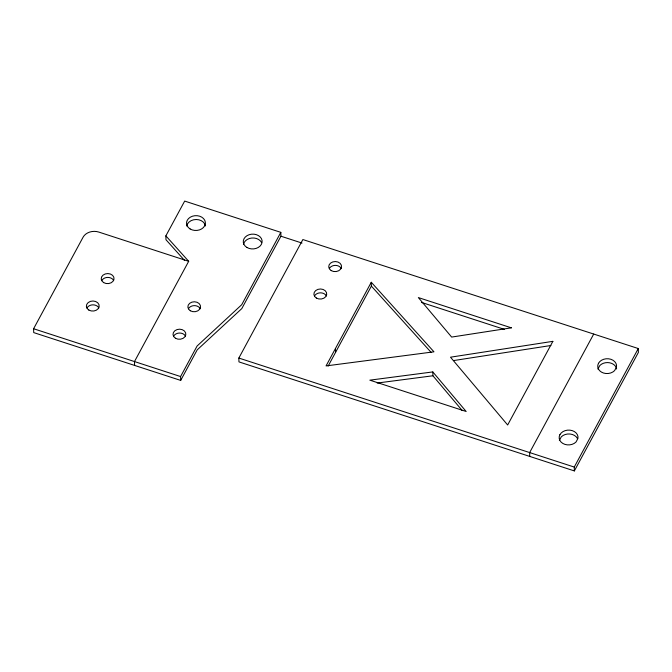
<?xml version="1.0" encoding="UTF-8"?>
<svg xmlns="http://www.w3.org/2000/svg" width="672" height="672" viewBox="0 0 672 672"><rect width="100%" height="100%" fill="white"/><g stroke="black" fill="none" stroke-linecap="round" stroke-linejoin="round"><path stroke-width="1.01" d="M559.364 440.412L561.28 436.859A9.442 7.417 -1.6 0 1 577.458 438.505M597.92 369.046L599.844 365.492A9.442 7.417 -1.6 0 1 609.806 362.821A9.442 7.417 -1.6 0 1 616.636 369.004M184.64 260.534L165.976 239.728L165.866 235.872L184.674 201.079L280.829 232.361L280.938 236.216L241.811 308.582L197.207 349.86L180.692 380.411L33.709 332.598L33.6 328.742L83.084 237.199A11.987 9.416 -1.6 0 1 98.818 232.075L188.681 261.307L134.484 361.561L134.593 365.417M180.692 380.411L180.583 376.555L197.098 346.013L241.702 304.727L280.829 232.361M238.846 358.058L302.87 239.543L638.291 348.541L638.4 352.397L574.358 470.921L238.955 361.897L238.846 358.058L574.249 467.065L574.358 470.921M371.272 282.265L326.054 365.912L433.961 351.817L371.272 282.265L371.381 286.112L328.146 366.089M593.704 334.06L529.645 452.575L529.763 456.414M574.249 467.065L638.291 348.541M453.709 360.553L550.914 345.5M432.81 371.927L369.844 380.159L466.158 411.491L432.81 371.927L432.919 375.774L462.269 410.592M377.177 383.057L432.919 375.774M280.938 236.216L302.014 243.071M421.428 302.392L504.529 329.423M33.6 328.742L180.583 376.555M371.381 286.112L431.29 352.565M165.866 235.872L188.681 261.307M335.479 348.491L335.58 352.33M314.521 295.966A6.418 5.04 -1.6 0 1 320.494 292.841A6.418 5.04 -1.6 0 1 326.374 295.94M329.356 268.514A6.418 5.04 -1.6 0 1 335.328 265.381A6.418 5.04 -1.6 0 1 341.208 268.489M86.999 307.969A6.418 5.04 -1.6 0 1 92.971 304.844A6.418 5.04 -1.6 0 1 98.851 307.944M243.474 244.44A9.442 7.417 -1.6 0 1 251.689 238.031A9.442 7.417 -1.6 0 1 261.568 242.533M186.724 225.968A9.442 7.417 -1.6 0 1 196.174 219.5A9.442 7.417 -1.6 0 1 205.43 225.935M101.833 280.535A6.418 5.04 -1.6 0 1 107.806 277.41A6.418 5.04 -1.6 0 1 113.686 280.518M173.636 336.168A6.418 5.04 -1.6 0 1 179.609 333.043A6.418 5.04 -1.6 0 1 185.489 336.143M188.471 308.725A6.359 4.998 -1.6 0 1 194.384 305.626A6.359 4.998 -1.6 0 1 200.214 308.7M559.91 434.683L559.247 436.556A9.442 7.417 -1.6 0 0 564.883 444.368A9.442 7.417 -1.6 0 0 576.013 442.008L577.937 438.455A9.442 7.417 -1.6 0 0 572.3 430.643A9.442 7.417 -1.6 0 0 561.17 433.012L559.91 434.683M598.475 363.317L597.811 365.19A9.442 7.417 -1.6 0 0 603.448 373.002A9.442 7.417 -1.6 0 0 614.578 370.642L616.493 367.088A9.442 7.417 -1.6 0 0 610.865 359.276A9.442 7.417 -1.6 0 0 599.735 361.637L598.475 363.317M552.871 341.342L507.654 424.99L450.5 357.193L552.871 341.342M511.35 327.835L451.651 337.075L418.354 297.578L511.35 327.835M331.187 270.598A6.418 5.04 -1.6 0 0 341.502 267.229A6.418 5.04 -1.6 0 0 332.758 261.929A6.418 5.04 -1.6 0 0 331.187 270.598M316.344 298.04A6.418 5.04 -1.6 0 0 326.668 294.68A6.418 5.04 -1.6 0 0 317.923 289.372A6.418 5.04 -1.6 0 0 316.344 298.04M190.126 228.959A9.442 7.417 -1.6 0 0 205.296 224.02A9.442 7.417 -1.6 0 0 192.444 216.216A9.442 7.417 -1.6 0 0 190.126 228.959M175.468 338.243A6.418 5.04 -1.6 0 0 185.783 334.883A6.418 5.04 -1.6 0 0 177.038 329.574A6.418 5.04 -1.6 0 0 175.468 338.243M103.664 282.61A6.418 5.04 -1.6 0 0 113.98 279.25A6.418 5.04 -1.6 0 0 105.235 273.949A6.418 5.04 -1.6 0 0 103.664 282.61M246.876 247.43A9.442 7.417 -1.6 0 0 262.046 242.483A9.442 7.417 -1.6 0 0 249.194 234.688A9.442 7.417 -1.6 0 0 246.876 247.43M88.822 310.044A6.418 5.04 -1.6 0 0 99.137 306.684A6.418 5.04 -1.6 0 0 90.401 301.384A6.418 5.04 -1.6 0 0 88.822 310.044M190.285 310.741A6.359 4.998 -1.6 0 0 200.5 307.406A6.359 4.998 -1.6 0 0 191.839 302.156A6.359 4.998 -1.6 0 0 190.285 310.741"/></g></svg>
